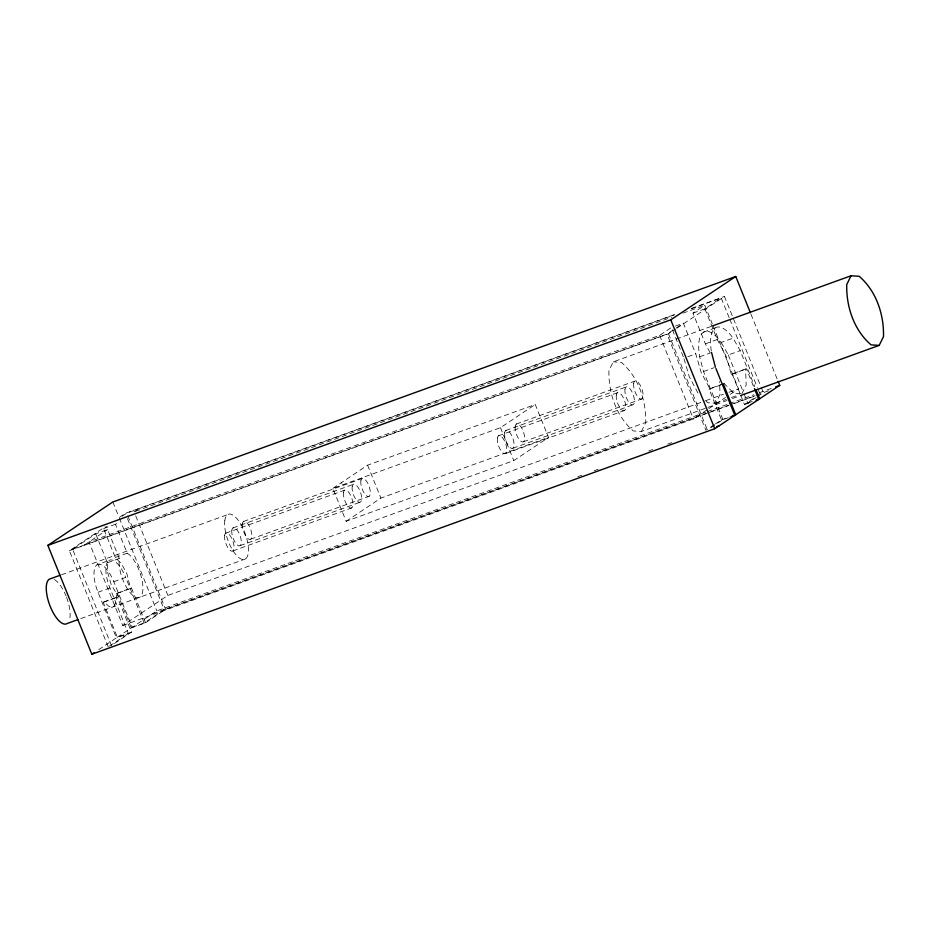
<?xml version="1.0" encoding="UTF-8"?>
<svg xmlns="http://www.w3.org/2000/svg" width="930" height="930" viewBox="0 0 930 930"><rect width="100%" height="100%" fill="white"/><g stroke="black" fill="none" stroke-linecap="round" stroke-linejoin="round"><path stroke-width="0.7" stroke-dasharray="4.65 3.49" d="M711.101 326.43L613.265 361.84L608.941 370.651C608.394 392.774 616.183 416.28 633.307 430.95L641.398 431.474L706.614 407.863M641.398 431.474L645.722 422.673C646.269 400.539 638.48 377.034 621.356 362.363L613.265 361.84M705.696 400.76L707.637 402.702L715.728 403.225L720.041 394.425L719.553 381.521M741.884 393.762L746.197 384.95L745.593 369.175L746.348 368.675L753.904 387.357M108.252 646.931L69.378 550.711L105.09 526.88M119.377 517.347L125.329 513.372L675.331 314.259M95.709 533.843L107.392 562.766L107.775 572.799L111.193 584.586L118.377 596.607L117.447 597.234L131.537 632.098L111.46 645.49L72.587 549.27L95.709 533.843L107.601 529.542L119.284 558.465A23.982 9.265 70.1 0 0 130.688 593.294A23.982 9.265 70.1 0 0 142.79 585.214A23.982 9.265 70.1 0 0 127.178 553.187L115.494 524.264L118.982 521.939M131.537 632.098L117.343 637.236L103.253 602.373L104.183 601.745L108.705 606.279L113.855 606.616L116.599 601.013L116.32 593.654L130.514 588.516L126.992 574.043L121.458 563.673L115.285 557.5L103.602 528.577L107.078 526.264M122.109 516.231L126.724 513.139L674.796 314.724M84.467 544.968L107.601 529.542M134.106 511.849L138.617 508.838M116.32 593.654L131.444 587.9L145.522 622.763L131.328 627.901L117.343 637.236M130.514 588.516L131.444 587.9M683.341 356.841L671.472 327.476L659.661 335.358L88.978 541.957L122.748 625.518L167.865 595.409L704.405 401.167M332.847 488.366L367.594 465.186L535.238 404.492L548.537 437.414L513.79 460.594L346.146 521.277L332.847 488.366L500.491 427.672L535.238 404.492M98.72 649.652L116.436 637.829L128.328 633.528L109.914 587.946A23.982 9.265 70.1 0 1 108.857 560.523L96.976 564.836A23.982 9.265 70.1 0 0 98.022 592.259L116.436 637.829M96.976 564.836A23.982 9.265 70.1 0 1 113.82 581.715L132.234 627.297L156.821 610.882L705.975 412.083M109.426 646.141L128.328 633.528M132.234 627.297L144.127 622.995L164.203 609.592L126.41 516.045M145.522 622.763L165.598 609.359L728.702 405.503M346.146 521.277L380.893 498.096L548.537 437.414M710.055 352.61L705.37 343.833L692.966 313.131L704.777 305.249L712.287 323.814M72.587 549.27L667.031 334.068L675.203 328.616M676.366 327.837L683.364 323.163L695.768 353.865L701.139 372.384L709.834 388.682L722.808 383.985M692.966 313.131L704.859 308.83L721.18 297.937L729.283 317.979M69.378 550.711L668.507 333.8L675.657 329.034M676.842 328.244L724.458 296.472L760.635 386.008M715.496 423.882L721.482 419.895L709.079 389.193L709.834 388.682M704.859 308.83L717.263 339.531L725.958 355.83L731.329 374.348L746.348 368.675M122.748 625.518L693.42 418.919L707.672 409.409M708.858 408.619L725.481 397.517M730.224 394.355L738.536 388.81L712.822 325.14M714.298 424.685L705.905 430.276L667.031 334.068M740.71 395.192L744.488 404.538L755.265 397.343M710.973 427.626L722.947 419.639L728.237 417.721M743.988 393.716L747.767 403.074L756.148 397.482M757.346 396.68L763.332 392.693L761.182 387.345M691.711 308.33L724.458 296.472M691.164 308.795L721.18 297.937M135.466 511.349L672.018 317.107M682.934 313.154L704.777 305.249M103.602 528.577L115.494 524.264M675.436 326.035L683.364 323.163M703.394 332.231L715.286 327.918M61.496 574.775L227.583 514.639M705.37 343.833L717.263 339.531M115.285 557.5L127.178 553.187M107.392 562.766L119.284 558.465M722.947 419.639L703.51 371.523L699.674 356.806A37.688 14.555 70.1 0 1 721.169 342.461L733.061 338.16L740.222 350.656L754.8 386.741M687.84 356.736L695.768 353.865M243.497 521.463L361.979 478.578M699.674 356.806L710.253 352.981M516.301 424.045L634.772 381.149M232.953 527.938L353.295 484.367M505.746 430.52L626.088 386.95M225.723 533.204L344.612 490.168M498.515 435.786L617.404 392.751M721.169 342.461L728.33 354.969L740.222 350.656M113.82 581.715L125.713 577.414L144.127 622.995M703.51 371.523L714.089 367.699M98.022 592.259L109.914 587.946M250.658 539.191L369.14 496.295M523.462 441.773L641.933 398.877M240.114 545.666L360.456 502.095M512.907 448.237L633.249 404.678M232.884 550.932L351.773 507.885M505.676 453.515L624.565 410.467M731.329 374.348L745.593 369.175M104.183 601.745L118.377 596.607M103.253 602.373L117.447 597.234M709.079 389.193L723.342 384.032M80.771 618.59L245.485 558.953M705.777 400.667L723.528 394.239M728.981 392.262L738.536 388.81M715.728 403.225L726.191 399.435M731.422 397.54L739.269 394.704M707.974 407.375L727.004 400.481M732.433 398.517L739.234 396.052M707.335 411.583L727.83 404.166M729.19 403.667L753.788 394.773M759.252 392.786L772.911 387.845M152.311 613.893L729.213 405.038M730.585 404.55L755.148 395.657M756.509 395.157L769.947 390.298M734.154 403.527L758.694 394.646M747.767 403.074L751.731 401.644M744.488 404.538L752.277 401.725M721.482 419.895L729.26 417.07M577.751 476.683L581.843 475.195M594.107 470.754L598.199 469.278M648.652 451.015L652.732 449.527M667.728 444.098L671.82 442.622M740.536 393.669L733.793 393.227L724.098 383.52M697.942 392.983L689.246 376.685L683.875 358.178M750.952 314.131L777.561 379.998M729.817 319.316L757.357 387.473M757.892 388.81L760.054 394.146M728.33 354.969L743.454 392.379M732.084 373.837L740.175 393.855M668.507 333.8L706.846 428.684M659.661 335.358L693.42 418.919M500.491 427.672L513.79 460.594M367.594 465.186L380.893 498.096M341.543 482.565L341.856 483.344M135.71 515.825L167.865 595.409M127.805 515.813L165.598 609.359M112.832 502.002L118.808 516.789M119.354 518.138L156.821 610.882M117.25 593.038L131.328 627.901M54.393 579.541A23.982 9.265 70.1 0 1 66.1 596.095M66.588 597.351A23.982 9.265 70.1 0 1 69.157 620.787M711.322 351.029A37.688 14.555 70.1 0 1 733.061 338.16M108.857 560.523A23.982 9.265 70.1 0 1 125.713 577.414M633.679 383.393A9.591 3.708 70.1 0 0 639.875 398.749A9.591 3.708 70.1 0 0 641.514 387.903A9.591 3.708 70.1 0 0 633.679 383.393M616.299 394.983A9.591 3.708 70.1 0 0 622.507 410.339A9.591 3.708 70.1 0 0 624.146 399.505A9.591 3.708 70.1 0 0 616.299 394.983M624.983 389.193A9.591 3.708 70.1 0 0 631.191 404.538A9.591 3.708 70.1 0 0 632.83 393.704A9.591 3.708 70.1 0 0 624.983 389.193M515.197 426.289A9.591 3.708 70.1 0 0 521.393 441.634A9.591 3.708 70.1 0 0 523.032 430.799A9.591 3.708 70.1 0 0 515.197 426.289M504.653 432.752A9.591 3.708 70.1 0 0 510.849 448.109A9.591 3.708 70.1 0 0 512.488 437.274A9.591 3.708 70.1 0 0 504.653 432.752M497.411 438.03A9.591 3.708 70.1 0 0 503.618 453.375A9.591 3.708 70.1 0 0 505.246 442.541A9.591 3.708 70.1 0 0 497.411 438.03M360.875 480.81A9.591 3.708 70.1 0 0 367.083 496.167A9.591 3.708 70.1 0 0 368.722 485.332A9.591 3.708 70.1 0 0 360.875 480.81M352.191 486.611A9.591 3.708 70.1 0 0 358.399 501.956A9.591 3.708 70.1 0 0 360.038 491.121A9.591 3.708 70.1 0 0 352.191 486.611M343.507 492.412A9.591 3.708 70.1 0 0 349.715 507.757A9.591 3.708 70.1 0 0 351.342 496.922A9.591 3.708 70.1 0 0 343.507 492.412M242.405 523.706A9.591 3.708 70.1 0 0 248.601 539.063A9.591 3.708 70.1 0 0 250.24 528.217A9.591 3.708 70.1 0 0 242.405 523.706M224.618 535.448A9.591 3.708 70.1 0 0 230.814 550.804A9.591 3.708 70.1 0 0 232.454 539.958A9.591 3.708 70.1 0 0 224.618 535.448M231.861 530.181A9.591 3.708 70.1 0 0 238.057 545.526A9.591 3.708 70.1 0 0 239.696 534.692A9.591 3.708 70.1 0 0 231.861 530.181M224.839 520.242A23.982 9.265 70.1 0 0 240.335 558.616A23.982 9.265 70.1 0 0 244.427 531.53A23.982 9.265 70.1 0 0 224.839 520.242"/><path stroke-width="1.4" d="M851.043 275.757L846.73 284.557C846.172 306.691 853.961 330.197 871.096 344.867L879.176 345.39L883.5 336.59C884.058 314.456 876.269 290.951 859.134 276.28L851.043 275.757L712.45 325.93M715.949 368.559L734.84 415.326L714.763 428.73L91.849 654.243L47.86 545.364L112.832 502.002L735.746 276.489L750.417 312.782M91.849 654.243L94.104 652.732M47.86 545.364L670.774 319.85L735.746 276.489M724.098 383.52L723.342 384.032L735.746 414.734L733.154 415.664M735.746 414.734L758.752 399.377L754.439 388.694M757.02 399.726L759.659 398.772L779.735 385.369L778.108 381.335M60.136 575.263L49.244 579.204A23.982 9.265 70.1 0 0 50.301 606.627A23.982 9.265 70.1 0 0 67.146 623.519L78.039 619.578M740.582 395.564L879.176 345.39M775.643 386.857L779.735 385.369M756.16 400.307L758.752 399.377M730.875 416.768L734.84 415.326M716.635 426.672L719.274 425.719M755.881 389.414L759.659 398.772M670.774 319.85L714.763 428.73M711.566 352.505L715.403 367.222"/></g></svg>
